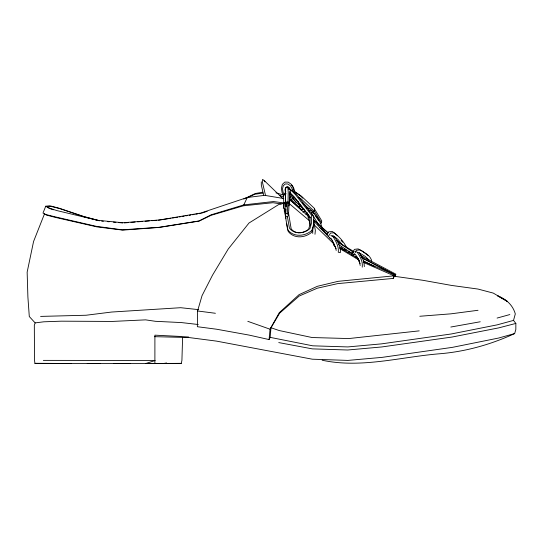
<?xml version="1.0" encoding="UTF-8"?>
<svg xmlns="http://www.w3.org/2000/svg" width="543" height="543" viewBox="0 0 543 543"><rect width="100%" height="100%" fill="white"/><g stroke="black" fill="none" stroke-linecap="round" stroke-linejoin="round"><path stroke-width="0.81" d="M283.887 203.353L279.014 204.351L248.999 223.017L228.243 249.006L212.496 275.206L202.03 295.684L197.571 310.983L197.353 326.71L216.65 329.228L249.02 335.079L269.07 339.565L270.149 337.366L270.984 327.741L279.693 313.107L299.179 296.044L317.282 288.211L337.678 283.622L393.2 278.423L393.818 276.204L422.949 280.297L451.586 285.435L477.983 289.059L493.268 293.091L507.087 301.25L497.646 295.84C506.11 299.044 512.843 305.051 515.307 313.908L513.515 320.397L515.85 323.431L515.836 329.431L514.662 333.572C490.879 344.52 465.521 351.688 439.375 353.792C400.476 356.968 361.115 368.595 322.142 360.219M284.301 211.383L284.315 209.876M313.447 224.904L313.426 226.492L311.736 232.228C305.044 238.01 294.075 238.995 288.231 231.467L286.623 223.356M286.052 203.034L285.55 215.876L287.383 216.813L288.469 215.354L289.005 204.711L287.844 202.756L286.052 203.034L286.107 205.139L285.638 205.159L285.421 187.905M288.638 205.933L289.616 204.582L288.021 201.881L288.224 192.134L287.783 186.724M289.616 204.582L289.514 191.387M188.502 336.945L182.604 337.359L181.919 360.355L181.294 363.369L113.955 363.545M371.317 261.149L371.385 259.69C369.308 254.823 364.251 252.285 359.805 249.936L356.337 250.323L355.217 252.468M288.469 215.354L287.308 213.508L287.844 202.756M285.55 215.876L285.889 209.265M286.018 206.795L286.107 205.139M362.242 267.183C362.995 261.631 360.124 256.357 357.029 251.959L355.047 251.701M346.577 250.201L344.859 250.506L344.968 249.196L342.504 249.271L341.499 247.119M312.72 233.402L312.856 227.884M151.273 363.505L149.692 363.532L154.891 363.491L154.904 335.167L180.744 336.47L216.528 341.119L312.32 359.195L347.9 360.409L382.062 357.375L452.278 347.377L498.467 338.072L514.662 333.572M364.367 266.606L363.824 261.529L362.371 258.04L359.269 252.753L357.409 252.488M269.07 339.565L270.054 329.207L279.245 312.727L299.05 294.659L317.438 286.283L338.113 281.328L394.082 275.824L393.2 278.423M314.981 234.284L315.347 230.51L313.705 220.838M321.524 222.881L321.721 220.818L314.56 209.055L314.377 211.213L321.524 222.881L320.173 223.567M283.324 208.451L284.227 202.363M289.127 202.077L289.392 200.618M289.643 194.869L290.899 190.722L288.279 188.801M289.663 199.152L290.885 194.442M293.967 192.711L294.265 191.319L292.657 186.14L291.442 185.183M285.849 188.048L285.428 189.758L285.767 191.733M393.736 276.855L394.354 274.615L363.518 261.454M394.354 274.615L393.818 276.204L394.652 276.787L395.881 274.181L360.525 255.529M281.24 203.964L272.973 202.715L243.366 205.817L211.118 215.306L199.125 221.096L159.35 227.408L122.813 230.117L96.892 226.879L55.481 217.424L46.535 215.096L44.526 213.772L33.564 241.506L27.15 272.158L27.897 297.035L29.295 316.535L35.146 322.895L34.324 325.237L34.514 360.335L34.922 363.348L100.462 363.525M99.118 220.628L83.636 216.46L59.323 208.268L49.793 205.763L45.741 206.211L42.999 213.046L45.184 214.363L54.47 216.691L96.138 226.302L122.134 229.838L158.929 227.327L198.989 220.96L211.186 214.784L243.787 204.894L273.57 201.541L284.301 203.021M307.908 217.241L308.56 215.795L308.024 214.512M394.062 275.674L394.544 274.609L361.91 257.918M394.652 276.787L395.372 275.213L394.544 274.609M243.787 204.894L247.262 197.496L264.706 195.344L283.826 198.548M351.878 254.341L354.423 249.359L358.108 248.904L361.658 250.662L368.195 255.563M352.624 253.567L353.737 251.429M354.477 253.9L353.731 255.332L352.061 255.543M285.577 191.984L283.398 195.901L284.172 208.498L287.614 229.73C293.648 237.535 305.03 236.47 311.886 230.388L313.644 224.347L313.725 216.195L297.421 195.487L291.869 189.928M286.012 193.647L285.306 194.91L286.039 206.686M305.981 214.614L307.229 212.584M352.984 255.237L353.751 254.015L355.237 254.246C357.606 257.599 359.676 261.353 360.192 265.486M355.977 257.816L356.765 256.567M326.642 234.834L328.719 231.773L332.459 231.522L337.631 235.798M328.101 236.714L330.639 233.028L334.121 232.764C339.144 236.619 343.651 241.533 346.42 247.228M347.724 252.719L348.579 251.606L352.156 253.371M290.172 197.591L292.134 195.799M293.688 197.285L291.184 199.566L289.507 199.525M289.731 188.109L288.333 187.111L286.5 187.05L285.435 188.027L285.021 189.738L285.36 191.706M312.388 212.069L314.377 211.213L313.039 211.919L313.874 213.29M243.787 199.03L255.258 193.532L262.764 192.188M245.599 198.534L254.721 194.265L263.009 193.084M302.838 212.109L305.085 211.241M300.89 209.998L303.849 208.865M247.262 197.496L200.761 213.046L159.71 219.963L122.752 222.752L97.577 220.282L56.805 210.562L48.375 207.813L45.741 206.211M201.589 213.161L207.148 211.349M497.089 318.069L509.857 314.56M513.515 320.397L497.096 324.87L451.226 333.979L381.6 343.855L347.825 346.929L312.727 345.816L270.149 337.366M515.85 323.431L498.603 327.904L452.095 337.033L381.838 346.95L347.703 350.004L312.32 348.877L278.749 342.585M450.819 327.035L480.222 321.768M285.503 213.827L287.308 213.508M163.423 363.511L166.64 362.968M170.923 218.272L158.468 220.166M172.579 218.008L174.242 217.736M175.898 217.465L177.561 217.193M179.217 216.929L180.88 216.657M182.543 216.386L184.199 216.114M185.862 215.849L187.518 215.578M189.181 215.306L190.837 215.035M192.5 214.77L194.156 214.499M195.819 214.227L197.476 213.956M199.138 213.691L200.795 213.419M331.916 236.103L333.545 235.852L338.18 239.653L341.947 244.533M285.564 202.261L288.021 201.881M478.03 310.284L450.9 313.84L419.793 316.264M35.146 322.895L43.813 321.802L61.373 321.178L112.32 321.436L145.605 319.861L155.427 321.307L181.396 322.576L198.256 324.51M419.21 330.863L348.796 338.56L312.076 337.529L279.204 330.544L270.984 327.741M124.272 222.922L128.44 222.582M130.944 222.379L135.112 222.046M137.617 221.843L142.619 221.442M145.124 221.239L149.291 220.906M151.796 220.702L156.798 220.302M40.582 316.406L86.113 315.239L111.6 312.042L180.663 307.705L198.555 309.639M342.667 249.821L345.212 249.773M34.922 363.348L71.072 363.457M181.294 363.369L153.174 363.511M154.891 363.491L145.836 363.505L155.169 360.477L43.331 360.376M87.247 363.505L130.558 363.579M182.604 337.359L154.483 336.674M286.5 187.05L286.908 187.077M101.684 221.144L103.36 221.286M107.541 221.639L109.218 221.782M113.399 222.135L115.91 222.345M118.415 222.562L122.603 222.915M197.571 310.983L215.408 313.277M306.91 208.118L309.422 208.444L312.687 211.471L314.377 214.091M308.865 210.175L311.22 210.48C316.026 214.756 319.589 220.553 321.836 226.56M355.278 256.262L356.344 256.445L357.742 258.502L360.118 263.511M99.457 220.818L84.097 216.786L60.219 208.75L51.137 206.394L47.268 206.931L49.718 208.546L53.397 209.802M275.905 192.84L283.996 195.141M279.292 195.419L283.331 196.634M330.83 235.553L332.852 236.164C335.683 241.017 339.056 246.366 338.275 252.224L340.332 252.61C341.113 247.031 337.692 241.974 335.051 237.339L333.178 236.755M329.52 237.956L331.06 238.425L332.628 241.051L335.588 247.479L336.185 250.466M247.805 321.327L270.054 329.207M363.213 262.33L394.082 275.824M363.206 260.776L374.405 266.423M359.228 252.821L365.31 256.452L368.935 260.056M395.372 275.213L361.489 257.402M342.504 249.271L344.859 250.506M339.803 247.52L358.441 258.57M354.084 251.687L340.481 243.576L336.68 240.291M339.701 248.511L359.541 260.382M282.591 198.263L264.074 180.412L262.5 179.407L262.534 182.672L265.527 195.439M338.669 244.642L352.692 253.859M353.52 252.393L339.545 243.183L336.402 240.359M360.104 255.006L363.138 257.029M294.109 191.136L301.474 196.233L314.472 208.444L314.092 211.173L301.392 199.138L298.711 197.265M294.292 191.53L299.838 195.358L302.811 198.154M287.926 187.084L290.003 189.236M289.229 203.598L309.666 220.906M317.662 223.838L327.802 232.614M321.619 228.739L324.157 230.931M289.643 199.525L308.431 216.372M328.23 233.008L313.834 219.935M319.841 227.7L327.375 234.474M312.374 215.462L313.487 216.494L318.965 225.162M313.331 219.915L315.15 221.625M291.652 201.066L300.741 209.605M302.736 202.912L308.77 208.634M314.064 224.768L334.468 244.493M333.436 244.866L334.631 246.027M288.048 187.226L295.46 194.652L311.634 215.286L311.539 223.017L309.938 228.569C304.161 233.653 294.523 234.793 289.439 228.121L287.349 216.44M290.091 193.661L295.623 199.206L310.243 217.784M290.362 192.948L294.347 196.953L310.128 217.078L310.026 224.347L308.6 229.261C303.666 233.504 295.507 234.556 291.177 228.895L288.448 212.605M291.863 197.808L303.143 209.17M290.586 198.813L301.799 210.121M314.064 221.429L331.902 240.189M341.119 240.386L342.647 242.185M292.182 197.876L293.111 199.247M292.765 197.611L296.05 202.485M316.094 216.738L318.748 220.845M315.137 215.347L315.978 216.718M332.153 241.011L336.131 248.816M264.074 180.412L264.943 181.857M284.233 194.38L283.127 192.473L282.503 188.849L283.27 185.74L285.224 183.968L287.844 183.982L290.43 185.815L292.283 188.991L292.657 191.19M283.745 195.697L282.17 192.982L281.369 188.353L282.353 184.382L284.851 182.102L288.204 182.136L291.503 184.464L293.878 188.516L294.679 193.227M308.981 210.311L309.51 211.797M311.363 212.082L312.632 215.666M307.691 213.922L310.257 225.515M308.56 215.795L309.293 218.021M298.209 201.596L299.75 206.401M299.091 204.087L299.831 206.415M263.694 195.5L261.326 185.082L261.305 181.81M290.899 199.885L291.143 201.399M285.109 212.51L285.34 214.173M285.686 216.677L285.923 218.347M285.475 190.566L285.693 193.471M284.722 208.424L284.824 210.032"/></g></svg>
